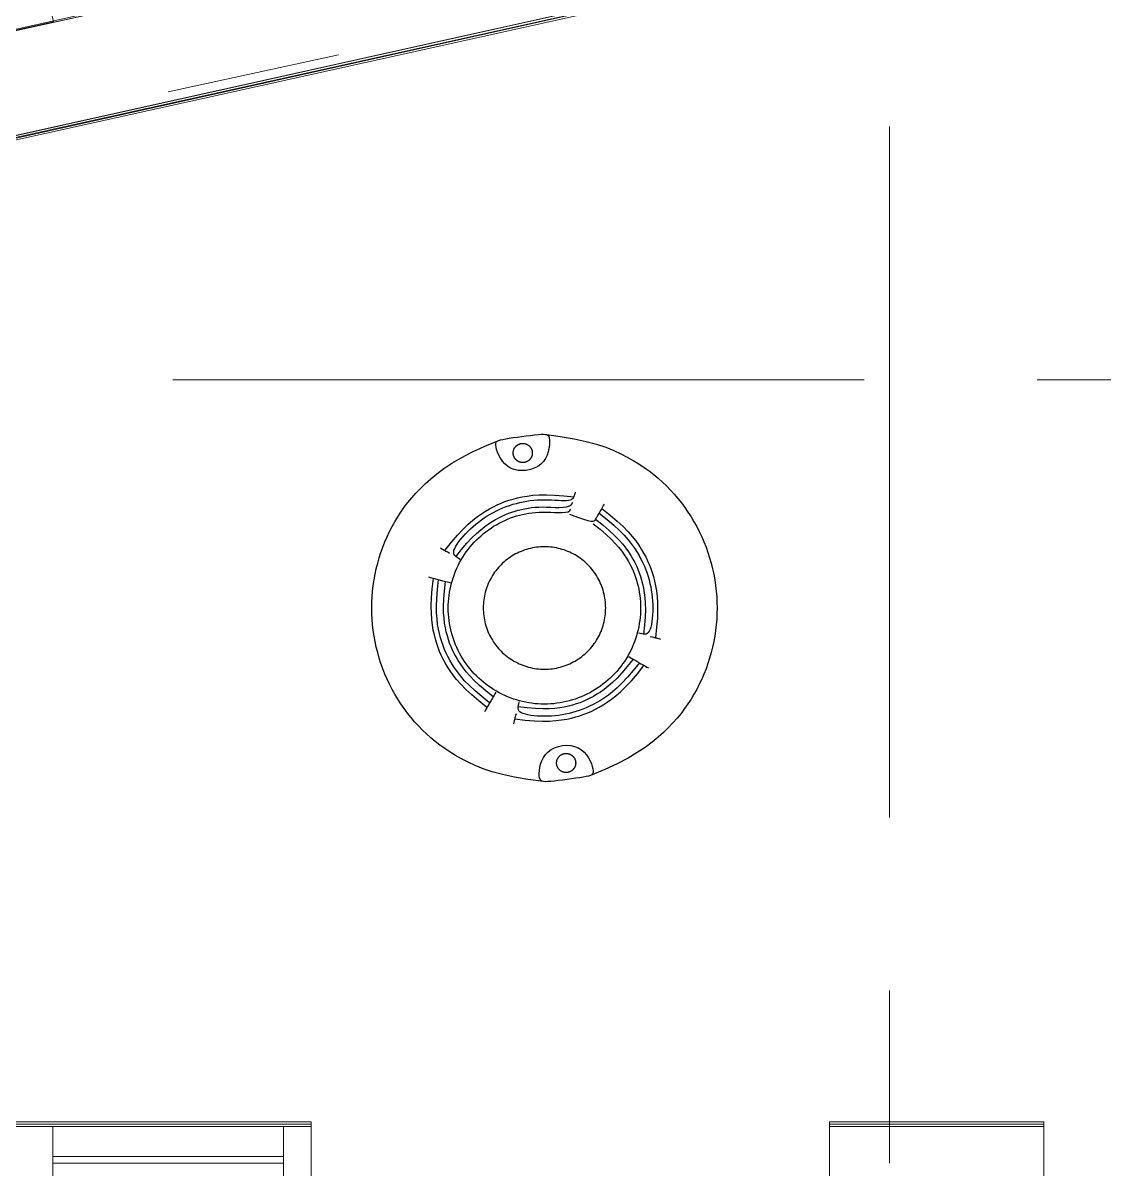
# Model space of a CAD drawing. Header units: inches. Extents: x 0.9 to 36.3, y 0.7 to 23.3.
# Drawn here: x 16.704 to 17.486, y 8.662 to 9.491 of the extents above; entities that cross this region are included whole.
import ezdxf

# ---------------------------------------------------------------- set-up
doc = ezdxf.new("R2010")
doc.units = ezdxf.units.IN
doc.layers.add('Blocks', color=7, linetype='Continuous', lineweight=5, true_color=0x9a9c7f)
doc.layers.add('PDF_Geometry', color=7, linetype='Continuous', lineweight=9, true_color=0x777777)
doc.layers.add('Smoke Detector', color=40, linetype='Continuous')

msp = doc.modelspace()

# ---------------------------------------------------------------- linework, layer by layer
at = {"layer": 'Blocks', "linetype": 'ByBlock'}
msp.add_lwpolyline([(16.67419, 9.72718), (16.22368, 9.62722), (16.27588, 9.39195), (16.72639, 9.49191)], close=True, dxfattribs=at)
at = {"layer": 'PDF_Geometry', "linetype": 'ByBlock'}
for p, q in [((15.82102, 9.29129), (17.43262, 9.64961)), ((17.43262, 9.64794), (15.82102, 9.29129))]:
    msp.add_line(p, q, dxfattribs=at)
for points in [[(17.43262, 9.64461), (17.44762, 9.57628), (16.05268, 9.26629), (15.83769, 9.21796), (15.86269, 9.10296), (15.83769, 9.0963), (15.77269, 9.08296), (15.13105, 11.96785), (15.22271, 11.98785), (15.74103, 12.10451), (15.76103, 12.01451), (15.24271, 11.89785), (15.82102, 9.29129), (17.43262, 9.64794)], [(17.44262, 8.69465), (17.44262, 8.69298), (17.28763, 8.69298), (17.28763, 8.69465), (17.28763, 8.69631), (17.44262, 8.69631)], [(16.89265, 8.69298), (16.91265, 8.69298), (16.91265, 8.64465), (16.89265, 8.64465)], [(16.89265, 8.67131), (16.89265, 8.66631), (16.72599, 8.66631), (16.72599, 8.67131)]]:
    msp.add_lwpolyline(points, close=True, dxfattribs=at)
for points in [[(15.83769, 9.21796), (17.44762, 9.57628), (17.44929, 9.57461), (15.83936, 9.21796), (15.95602, 8.69298)], [(15.91769, 8.85631), (15.83769, 9.21796), (15.83769, 9.21629), (17.44929, 9.57461), (17.44929, 9.57294), (15.84102, 9.21629), (15.95602, 8.69631), (16.91265, 8.69631), (16.91265, 8.69465), (16.91265, 8.69298), (15.95435, 8.69298), (15.95435, 8.69465), (16.91265, 8.69465), (15.95602, 8.69465), (15.83936, 9.21796)], [(16.80932, 9.44128), (16.93264, 9.46795)], [(17.33096, 8.9163), (17.33096, 9.41628)], [(16.81265, 9.23296), (17.31263, 9.23296)], [(17.43762, 9.23296), (17.56262, 9.23296)], [(16.24434, 8.02467), (16.10268, 8.02467), (15.96602, 8.64465), (16.72599, 8.64465), (16.72599, 8.69298), (15.95435, 8.69298), (15.91769, 8.85797), (15.83769, 8.84131), (15.82769, 8.83797), (15.83769, 8.79298), (16.02935, 7.93134), (16.08435, 7.68135), (16.17934, 7.70135), (16.12768, 7.93134), (16.27934, 7.93134)], [(17.33096, 8.66631), (17.33096, 8.79131)], [(16.72599, 8.69298), (16.72599, 8.67131), (16.89265, 8.67131), (16.89265, 8.69298)], [(16.85431, 8.02467), (17.3193, 8.02467), (17.3193, 8.64465), (17.28763, 8.64465), (17.28763, 8.69298), (17.44262, 8.69298), (17.44262, 8.64465), (17.41262, 8.64465), (17.41262, 8.02467), (17.41262, 7.68302), (17.3193, 7.68302), (17.3193, 7.93134), (16.84098, 7.93134), (16.84098, 8.02467)], [(17.28763, 8.69465), (17.44262, 8.69465), (17.28763, 8.69465)], [(16.89265, 8.64465), (16.89265, 8.66631), (16.72599, 8.66631), (16.72599, 8.64465)]]:
    msp.add_lwpolyline(points, dxfattribs=at)
at = {"layer": 'Smoke Detector', "linetype": 'ByBlock'}
for points in [[(17.07886, 9.17195), (17.07662, 9.1703), (17.07406, 9.169), (17.07126, 9.16805), (17.06833, 9.16747), (17.06535, 9.16728), (17.06241, 9.16747), (17.05959, 9.16806), (17.057, 9.16907), (17.0547, 9.17049), (17.0527, 9.17224), (17.05099, 9.17422), (17.04956, 9.17635), (17.0484, 9.17852), (17.04749, 9.18064), (17.04683, 9.18262), (17.04641, 9.18436), (17.04622, 9.18578), (17.04628, 9.18692), (17.04662, 9.18782), (17.04726, 9.18852), (17.04824, 9.18907), (17.04957, 9.18952), (17.05128, 9.18991), (17.05341, 9.19029), (17.05595, 9.1907), (17.05882, 9.19113), (17.0619, 9.19157), (17.0651, 9.192), (17.0683, 9.19241), (17.0714, 9.19278), (17.07428, 9.19311), (17.07684, 9.19337), (17.07899, 9.19356), (17.08075, 9.19362), (17.08215, 9.19353), (17.08324, 9.19325), (17.08404, 9.19274), (17.0846, 9.19197), (17.08495, 9.19088), (17.08514, 9.18946), (17.08518, 9.18767), (17.08505, 9.18559), (17.08473, 9.1833), (17.08416, 9.1809), (17.08333, 9.17848), (17.08219, 9.17612), (17.08071, 9.17391)], [(17.06921, 9.18604), (17.06941, 9.18592), (17.0696, 9.1858), (17.06978, 9.18567), (17.06997, 9.18554), (17.07014, 9.1854), (17.07032, 9.18525), (17.07048, 9.1851), (17.07065, 9.18494), (17.0708, 9.18478), (17.07096, 9.18461), (17.0711, 9.18444), (17.07124, 9.18426), (17.07138, 9.18408), (17.07151, 9.18389), (17.07163, 9.1837), (17.07175, 9.18351), (17.07186, 9.18331), (17.07196, 9.18311), (17.07206, 9.1829), (17.07215, 9.18269), (17.07223, 9.18248), (17.07231, 9.18227), (17.07238, 9.18206), (17.07244, 9.18184), (17.07249, 9.18162), (17.07254, 9.1814), (17.07258, 9.18117), (17.07261, 9.18095), (17.07264, 9.18072), (17.07266, 9.1805), (17.07267, 9.18027), (17.07267, 9.18005), (17.07267, 9.17982), (17.07266, 9.17959), (17.07264, 9.17937), (17.07261, 9.17914), (17.07258, 9.17892), (17.07254, 9.1787), (17.07249, 9.17848), (17.07244, 9.17826), (17.07238, 9.17804), (17.07231, 9.17782), (17.07223, 9.17761), (17.07215, 9.1774), (17.07206, 9.17719), (17.07196, 9.17699), (17.07186, 9.17678), (17.07175, 9.17659), (17.07163, 9.17639), (17.07151, 9.1762), (17.07138, 9.17602), (17.07124, 9.17583), (17.0711, 9.17566), (17.07096, 9.17548), (17.0708, 9.17532), (17.07065, 9.17515), (17.07048, 9.175), (17.07032, 9.17484), (17.07014, 9.1747), (17.06997, 9.17456), (17.06978, 9.17442), (17.0696, 9.17429), (17.06941, 9.17417), (17.06921, 9.17405), (17.06902, 9.17394), (17.06881, 9.17384), (17.06861, 9.17374), (17.0684, 9.17365), (17.06819, 9.17357), (17.06798, 9.17349), (17.06776, 9.17343), (17.06755, 9.17336), (17.06733, 9.17331), (17.0671, 9.17326), (17.06688, 9.17322), (17.06666, 9.17319), (17.06643, 9.17316), (17.06621, 9.17314), (17.06598, 9.17313), (17.06575, 9.17313), (17.06553, 9.17313), (17.0653, 9.17314), (17.06508, 9.17316), (17.06485, 9.17319), (17.06463, 9.17322), (17.0644, 9.17326), (17.06418, 9.17331), (17.06396, 9.17336), (17.06375, 9.17343), (17.06353, 9.17349), (17.06332, 9.17357), (17.06311, 9.17365), (17.0629, 9.17374), (17.06269, 9.17384), (17.06249, 9.17394), (17.06229, 9.17405), (17.0621, 9.17417), (17.06191, 9.17429), (17.06172, 9.17442), (17.06154, 9.17456), (17.06136, 9.1747), (17.06119, 9.17484), (17.06102, 9.175), (17.06086, 9.17515), (17.0607, 9.17532), (17.06055, 9.17548), (17.06041, 9.17566), (17.06026, 9.17583), (17.06013, 9.17602), (17.06, 9.1762), (17.05988, 9.17639), (17.05976, 9.17659), (17.05965, 9.17678), (17.05955, 9.17699), (17.05945, 9.17719), (17.05936, 9.1774), (17.05928, 9.17761), (17.0592, 9.17782), (17.05913, 9.17804), (17.05907, 9.17826), (17.05902, 9.17848), (17.05897, 9.1787), (17.05893, 9.17892), (17.05889, 9.17914), (17.05887, 9.17937), (17.05885, 9.17959), (17.05884, 9.17982), (17.05884, 9.18005), (17.05884, 9.18027), (17.05885, 9.1805), (17.05887, 9.18072), (17.05889, 9.18095), (17.05893, 9.18117), (17.05897, 9.1814), (17.05902, 9.18162), (17.05907, 9.18184), (17.05913, 9.18206), (17.0592, 9.18227), (17.05928, 9.18248), (17.05936, 9.18269), (17.05945, 9.1829), (17.05955, 9.18311), (17.05965, 9.18331), (17.05976, 9.18351), (17.05988, 9.1837), (17.06, 9.18389), (17.06013, 9.18408), (17.06026, 9.18426), (17.06041, 9.18444), (17.06055, 9.18461), (17.0607, 9.18478), (17.06086, 9.18494), (17.06102, 9.1851), (17.06119, 9.18525), (17.06136, 9.1854), (17.06154, 9.18554), (17.06172, 9.18567), (17.06191, 9.1858), (17.0621, 9.18592), (17.06229, 9.18604), (17.06249, 9.18615), (17.06269, 9.18625), (17.0629, 9.18635), (17.06311, 9.18644), (17.06332, 9.18652), (17.06353, 9.1866), (17.06375, 9.18667), (17.06396, 9.18673), (17.06418, 9.18679), (17.0644, 9.18683), (17.06463, 9.18687), (17.06485, 9.18691), (17.06508, 9.18693), (17.0653, 9.18695), (17.06553, 9.18696), (17.06575, 9.18697), (17.06598, 9.18696), (17.06621, 9.18695), (17.06643, 9.18693), (17.06666, 9.18691), (17.06688, 9.18687), (17.0671, 9.18683), (17.06733, 9.18679), (17.06755, 9.18673), (17.06776, 9.18667), (17.06798, 9.1866), (17.06819, 9.18652), (17.0684, 9.18644), (17.06861, 9.18635), (17.06881, 9.18625), (17.06902, 9.18615)], [(17.03866, 9.07941), (17.03831, 9.078), (17.038, 9.07658), (17.03774, 9.07516), (17.03753, 9.07373), (17.03736, 9.07229), (17.03725, 9.07084), (17.03717, 9.06939), (17.03715, 9.06795), (17.03717, 9.0665), (17.03725, 9.06505), (17.03736, 9.06361), (17.03753, 9.06217), (17.03774, 9.06073), (17.038, 9.05931), (17.03831, 9.05789), (17.03866, 9.05648), (17.03906, 9.05509), (17.0395, 9.05371), (17.03999, 9.05235), (17.04052, 9.051), (17.0411, 9.04967), (17.04172, 9.04836), (17.04238, 9.04707), (17.04308, 9.0458), (17.04383, 9.04456), (17.04461, 9.04334), (17.04544, 9.04215), (17.0463, 9.04099), (17.0472, 9.03985), (17.04814, 9.03875), (17.04911, 9.03767), (17.05012, 9.03663), (17.05116, 9.03562), (17.05224, 9.03465), (17.05334, 9.03371), (17.05448, 9.03281), (17.05564, 9.03195), (17.05683, 9.03113), (17.05805, 9.03034), (17.05929, 9.0296), (17.06056, 9.02889), (17.06185, 9.02823), (17.06316, 9.02761), (17.06449, 9.02703), (17.06584, 9.0265), (17.0672, 9.02601), (17.06858, 9.02557), (17.06997, 9.02517), (17.07138, 9.02482), (17.07279, 9.02451), (17.07422, 9.02425), (17.07565, 9.02404), (17.07709, 9.02388), (17.07854, 9.02376), (17.07999, 9.02369), (17.08143, 9.02366), (17.08288, 9.02369), (17.08433, 9.02376), (17.08577, 9.02388), (17.08721, 9.02404), (17.08865, 9.02425), (17.09007, 9.02451), (17.09149, 9.02482), (17.0929, 9.02517), (17.09429, 9.02557), (17.09567, 9.02601), (17.09703, 9.0265), (17.09838, 9.02703), (17.09971, 9.02761), (17.10102, 9.02823), (17.10231, 9.02889), (17.10358, 9.0296), (17.10482, 9.03034), (17.10604, 9.03113), (17.10723, 9.03195), (17.10839, 9.03281), (17.10953, 9.03371), (17.11063, 9.03465), (17.11171, 9.03562), (17.11275, 9.03663), (17.11375, 9.03767), (17.11473, 9.03875), (17.11567, 9.03985), (17.11657, 9.04099), (17.11743, 9.04215), (17.11825, 9.04334), (17.11904, 9.04456), (17.11978, 9.0458), (17.12049, 9.04707), (17.12115, 9.04836), (17.12177, 9.04967), (17.12235, 9.051), (17.12288, 9.05235), (17.12337, 9.05371), (17.12381, 9.05509), (17.12421, 9.05648), (17.12456, 9.05789), (17.12487, 9.05931), (17.12513, 9.06073), (17.12534, 9.06217), (17.1255, 9.06361), (17.12562, 9.06505), (17.12569, 9.0665), (17.12572, 9.06795), (17.12569, 9.06939), (17.12562, 9.07084), (17.1255, 9.07229), (17.12534, 9.07373), (17.12513, 9.07516), (17.12487, 9.07658), (17.12456, 9.078), (17.12421, 9.07941), (17.12381, 9.0808), (17.12337, 9.08218), (17.12288, 9.08354), (17.12235, 9.08489), (17.12177, 9.08622), (17.12115, 9.08753), (17.12049, 9.08882), (17.11978, 9.09009), (17.11904, 9.09133), (17.11825, 9.09255), (17.11743, 9.09374), (17.11657, 9.0949), (17.11567, 9.09604), (17.11473, 9.09714), (17.11375, 9.09822), (17.11275, 9.09926), (17.11171, 9.10027), (17.11063, 9.10124), (17.10953, 9.10218), (17.10839, 9.10308), (17.10723, 9.10394), (17.10604, 9.10477), (17.10482, 9.10555), (17.10358, 9.1063), (17.10231, 9.107), (17.10102, 9.10766), (17.09971, 9.10828), (17.09838, 9.10886), (17.09703, 9.10939), (17.09567, 9.10988), (17.09429, 9.11032), (17.0929, 9.11072), (17.09149, 9.11107), (17.09007, 9.11138), (17.08865, 9.11164), (17.08721, 9.11185), (17.08577, 9.11202), (17.08433, 9.11213), (17.08288, 9.11221), (17.08143, 9.11223), (17.07999, 9.11221), (17.07854, 9.11213), (17.07709, 9.11202), (17.07565, 9.11185), (17.07422, 9.11164), (17.07279, 9.11138), (17.07138, 9.11107), (17.06997, 9.11072), (17.06858, 9.11032), (17.0672, 9.10988), (17.06584, 9.10939), (17.06449, 9.10886), (17.06316, 9.10828), (17.06185, 9.10766), (17.06056, 9.107), (17.05929, 9.1063), (17.05805, 9.10555), (17.05683, 9.10477), (17.05564, 9.10394), (17.05448, 9.10308), (17.05334, 9.10218), (17.05224, 9.10124), (17.05116, 9.10027), (17.05012, 9.09926), (17.04911, 9.09822), (17.04814, 9.09714), (17.0472, 9.09604), (17.0463, 9.0949), (17.04544, 9.09374), (17.04461, 9.09255), (17.04383, 9.09133), (17.04308, 9.09009), (17.04238, 9.08882), (17.04172, 9.08753), (17.0411, 9.08622), (17.04052, 9.08489), (17.03999, 9.08354), (17.0395, 9.08218), (17.03906, 9.0808)], [(17.08401, 8.96394), (17.08625, 8.96559), (17.08881, 8.96689), (17.09161, 8.96784), (17.09454, 8.96842), (17.09752, 8.96862), (17.10046, 8.96842), (17.10327, 8.96783), (17.10587, 8.96682), (17.10816, 8.9654), (17.11016, 8.96366), (17.11187, 8.96167), (17.11331, 8.95954), (17.11447, 8.95737), (17.11538, 8.95525), (17.11604, 8.95327), (17.11646, 8.95153), (17.11665, 8.95011), (17.11659, 8.94897), (17.11625, 8.94807), (17.11561, 8.94737), (17.11463, 8.94682), (17.1133, 8.94637), (17.11158, 8.94598), (17.10946, 8.9456), (17.10692, 8.94519), (17.10405, 8.94476), (17.10096, 8.94433), (17.09777, 8.94389), (17.09456, 8.94348), (17.09147, 8.94311), (17.08859, 8.94278), (17.08603, 8.94252), (17.08388, 8.94234), (17.08212, 8.94227), (17.08072, 8.94236), (17.07963, 8.94264), (17.07883, 8.94315), (17.07827, 8.94392), (17.07792, 8.94501), (17.07773, 8.94644), (17.07769, 8.94822), (17.07782, 8.9503), (17.07814, 8.95259), (17.0787, 8.95499), (17.07954, 8.95741), (17.08068, 8.95977), (17.08215, 8.96198)], [(17.1038, 8.95405), (17.10374, 8.95384), (17.10367, 8.95362), (17.10359, 8.95341), (17.10351, 8.9532), (17.10342, 8.95299), (17.10332, 8.95278), (17.10322, 8.95258), (17.10311, 8.95238), (17.10299, 8.95219), (17.10287, 8.952), (17.10274, 8.95181), (17.1026, 8.95163), (17.10246, 8.95146), (17.10232, 8.95128), (17.10216, 8.95111), (17.10201, 8.95095), (17.10184, 8.95079), (17.10168, 8.95064), (17.1015, 8.9505), (17.10133, 8.95036), (17.10114, 8.95022), (17.10096, 8.95009), (17.10077, 8.94997), (17.10057, 8.94985), (17.10038, 8.94974), (17.10017, 8.94964), (17.09997, 8.94954), (17.09976, 8.94945), (17.09955, 8.94937), (17.09934, 8.94929), (17.09912, 8.94922), (17.0989, 8.94916), (17.09869, 8.94911), (17.09846, 8.94906), (17.09824, 8.94902), (17.09802, 8.94898), (17.09779, 8.94896), (17.09757, 8.94894), (17.09734, 8.94893), (17.09711, 8.94893), (17.09689, 8.94893), (17.09666, 8.94894), (17.09644, 8.94896), (17.09621, 8.94898), (17.09599, 8.94902), (17.09576, 8.94906), (17.09554, 8.94911), (17.09532, 8.94916), (17.09511, 8.94922), (17.09489, 8.94929), (17.09468, 8.94937), (17.09447, 8.94945), (17.09426, 8.94954), (17.09405, 8.94964), (17.09385, 8.94974), (17.09365, 8.94985), (17.09346, 8.94997), (17.09327, 8.95009), (17.09308, 8.95022), (17.0929, 8.95036), (17.09272, 8.9505), (17.09255, 8.95064), (17.09238, 8.95079), (17.09222, 8.95095), (17.09206, 8.95111), (17.09191, 8.95128), (17.09177, 8.95146), (17.09162, 8.95163), (17.09149, 8.95181), (17.09136, 8.952), (17.09124, 8.95219), (17.09112, 8.95238), (17.09101, 8.95258), (17.09091, 8.95278), (17.09081, 8.95299), (17.09072, 8.9532), (17.09064, 8.95341), (17.09056, 8.95362), (17.09049, 8.95384), (17.09043, 8.95405), (17.09038, 8.95427), (17.09033, 8.95449), (17.09029, 8.95472), (17.09025, 8.95494), (17.09023, 8.95517), (17.09021, 8.95539), (17.0902, 8.95562), (17.09019, 8.95584), (17.0902, 8.95607), (17.09021, 8.9563), (17.09023, 8.95652), (17.09025, 8.95675), (17.09029, 8.95697), (17.09033, 8.95719), (17.09038, 8.95742), (17.09043, 8.95764), (17.09049, 8.95785), (17.09056, 8.95807), (17.09064, 8.95828), (17.09072, 8.95849), (17.09081, 8.9587), (17.09091, 8.9589), (17.09101, 8.95911), (17.09112, 8.9593), (17.09124, 8.9595), (17.09136, 8.95969), (17.09149, 8.95987), (17.09162, 8.96006), (17.09177, 8.96023), (17.09191, 8.96041), (17.09206, 8.96057), (17.09222, 8.96074), (17.09238, 8.96089), (17.09255, 8.96105), (17.09272, 8.96119), (17.0929, 8.96133), (17.09308, 8.96147), (17.09327, 8.9616), (17.09346, 8.96172), (17.09365, 8.96184), (17.09385, 8.96195), (17.09405, 8.96205), (17.09426, 8.96215), (17.09447, 8.96224), (17.09468, 8.96232), (17.09489, 8.9624), (17.09511, 8.96247), (17.09532, 8.96253), (17.09554, 8.96258), (17.09576, 8.96263), (17.09599, 8.96267), (17.09621, 8.9627), (17.09644, 8.96273), (17.09666, 8.96275), (17.09689, 8.96276), (17.09711, 8.96276), (17.09734, 8.96276), (17.09757, 8.96275), (17.09779, 8.96273), (17.09802, 8.9627), (17.09824, 8.96267), (17.09846, 8.96263), (17.09869, 8.96258), (17.0989, 8.96253), (17.09912, 8.96247), (17.09934, 8.9624), (17.09955, 8.96232), (17.09976, 8.96224), (17.09997, 8.96215), (17.10017, 8.96205), (17.10038, 8.96195), (17.10057, 8.96184), (17.10077, 8.96172), (17.10096, 8.9616), (17.10114, 8.96147), (17.10133, 8.96133), (17.1015, 8.96119), (17.10168, 8.96105), (17.10184, 8.96089), (17.10201, 8.96074), (17.10216, 8.96057), (17.10232, 8.96041), (17.10246, 8.96023), (17.1026, 8.96006), (17.10274, 8.95987), (17.10287, 8.95969), (17.10299, 8.9595), (17.10311, 8.9593), (17.10322, 8.95911), (17.10332, 8.9589), (17.10342, 8.9587), (17.10351, 8.95849), (17.10359, 8.95828), (17.10367, 8.95807), (17.10374, 8.95785), (17.1038, 8.95764), (17.10385, 8.95742), (17.1039, 8.95719), (17.10394, 8.95697), (17.10397, 8.95675), (17.104, 8.95652), (17.10402, 8.9563), (17.10403, 8.95607), (17.10403, 8.95584), (17.10403, 8.95562), (17.10402, 8.95539), (17.104, 8.95517), (17.10397, 8.95494), (17.10394, 8.95472), (17.1039, 8.95449), (17.10385, 8.95427)]]:
    msp.add_lwpolyline(points, close=True, dxfattribs=at)
for points in [[(17.08145, 9.19358), (17.09291, 9.19208), (17.1029, 9.19036), (17.11159, 9.18846), (17.11914, 9.18639), (17.12572, 9.1842), (17.1315, 9.1819), (17.13664, 9.17952), (17.14131, 9.1771), (17.14565, 9.17465), (17.14971, 9.17218), (17.15352, 9.16966), (17.1571, 9.1671), (17.16049, 9.16449), (17.1637, 9.16181), (17.16676, 9.15905), (17.1697, 9.15621), (17.17254, 9.15327), (17.17528, 9.15025), (17.17792, 9.14713), (17.18046, 9.14393), (17.1829, 9.14065), (17.18522, 9.13729), (17.18743, 9.13386), (17.18953, 9.13036), (17.19152, 9.12679), (17.19338, 9.12315), (17.19513, 9.11946), (17.19675, 9.11571), (17.19826, 9.11191), (17.19963, 9.10807), (17.20088, 9.10418), (17.202, 9.10025), (17.203, 9.09629), (17.20386, 9.0923), (17.20459, 9.08828), (17.20519, 9.08424), (17.20565, 9.08018), (17.20599, 9.07611), (17.20619, 9.07203), (17.20626, 9.06795), (17.20619, 9.06386), (17.20599, 9.05978), (17.20565, 9.05571), (17.20519, 9.05165), (17.20459, 9.04761), (17.20386, 9.04359), (17.203, 9.0396), (17.202, 9.03564), (17.20088, 9.03171), (17.19963, 9.02782), (17.19826, 9.02398), (17.19675, 9.02018), (17.19513, 9.01643), (17.19338, 9.01274), (17.19152, 9.0091), (17.18953, 9.00553), (17.18743, 9.00203), (17.18519, 8.99857), (17.18278, 8.99515), (17.18019, 8.99175), (17.17739, 8.98835), (17.17436, 8.98494), (17.17108, 8.9815), (17.16752, 8.97801), (17.16364, 8.97446), (17.1593, 8.97084), (17.15433, 8.96713), (17.14859, 8.96332), (17.14191, 8.9594), (17.13413, 8.95535), (17.12509, 8.95116), (17.11463, 8.94682)], [(17.08072, 8.94236), (17.06949, 8.94384), (17.05967, 8.94554), (17.05111, 8.94744), (17.04364, 8.9495), (17.03711, 8.9517), (17.03136, 8.954), (17.02623, 8.95637), (17.02156, 8.95879), (17.01722, 8.96124), (17.01316, 8.96372), (17.00935, 8.96623), (17.00576, 8.96879), (17.00238, 8.9714), (16.99917, 8.97408), (16.99611, 8.97684), (16.99317, 8.97968), (16.99033, 8.98262), (16.98759, 8.98564), (16.98495, 8.98876), (16.98241, 8.99196), (16.97997, 8.99524), (16.97765, 8.9986), (16.97543, 9.00203), (16.97333, 9.00553), (16.97135, 9.0091), (16.96948, 9.01274), (16.96774, 9.01643), (16.96611, 9.02018), (16.96461, 9.02398), (16.96324, 9.02782), (16.96199, 9.03171), (16.96086, 9.03564), (16.95987, 9.0396), (16.95901, 9.04359), (16.95828, 9.04761), (16.95768, 9.05165), (16.95721, 9.05571), (16.95688, 9.05978), (16.95668, 9.06386), (16.95661, 9.06795), (16.95668, 9.07203), (16.95688, 9.07611), (16.95721, 9.08018), (16.95768, 9.08424), (16.95828, 9.08828), (16.95901, 9.0923), (16.95987, 9.09629), (16.96086, 9.10025), (16.96199, 9.10418), (16.96324, 9.10807), (16.96461, 9.11191), (16.96611, 9.11571), (16.96774, 9.11946), (16.96948, 9.12315), (16.97135, 9.12679), (16.97333, 9.13036), (16.97544, 9.13386), (16.97768, 9.13732), (16.98009, 9.14074), (16.98268, 9.14414), (16.98548, 9.14754), (16.98851, 9.15095), (16.99179, 9.15439), (16.99535, 9.15788), (16.99923, 9.16143), (17.00358, 9.16506), (17.00857, 9.16877), (17.01436, 9.1726), (17.02112, 9.17655), (17.02902, 9.18064), (17.03822, 9.18488), (17.0489, 9.18929)], [(17.02052, 9.10311), (17.01936, 9.10379), (17.01832, 9.10445), (17.01742, 9.10511), (17.01669, 9.10582), (17.01617, 9.10659), (17.01586, 9.10747), (17.01581, 9.10848), (17.01603, 9.10965), (17.01654, 9.11101), (17.01733, 9.11254), (17.01835, 9.11419), (17.01959, 9.11595), (17.02101, 9.11778), (17.02258, 9.11964), (17.02426, 9.1215), (17.02604, 9.12334), (17.02788, 9.12512), (17.02978, 9.12684), (17.03174, 9.1285), (17.03375, 9.13009), (17.03581, 9.13162), (17.03791, 9.13308), (17.04007, 9.13447), (17.04227, 9.13579), (17.04451, 9.13703), (17.04679, 9.1382), (17.0491, 9.1393), (17.05146, 9.14032), (17.05384, 9.14126), (17.05625, 9.14212), (17.05869, 9.14291), (17.06116, 9.14361), (17.06365, 9.14424), (17.06615, 9.14478), (17.06867, 9.14523), (17.07121, 9.14561), (17.07376, 9.1459), (17.07631, 9.14611), (17.07887, 9.14624), (17.08143, 9.14628), (17.08399, 9.14624), (17.08651, 9.14615), (17.08896, 9.14602), (17.09129, 9.14589), (17.09348, 9.14579), (17.09548, 9.14573), (17.09726, 9.14575), (17.09877, 9.14587), (17.10001, 9.14612), (17.10099, 9.1465), (17.10176, 9.14702), (17.10236, 9.14767), (17.10283, 9.14848), (17.10321, 9.14943), (17.10356, 9.15054), (17.1039, 9.1518)], [(17.00946, 9.1095), (17.0142, 9.11548), (17.01856, 9.12056), (17.02257, 9.12485), (17.02627, 9.12845), (17.02972, 9.13146), (17.03295, 9.13399), (17.036, 9.13614), (17.03892, 9.138), (17.04174, 9.13967), (17.04452, 9.14118), (17.04727, 9.14253), (17.05004, 9.14375), (17.05285, 9.14484), (17.05576, 9.14583), (17.05878, 9.14673), (17.06196, 9.14755), (17.06534, 9.14829), (17.06902, 9.14893), (17.07309, 9.14943), (17.07766, 9.14973), (17.08282, 9.14981), (17.08869, 9.14961), (17.09537, 9.14909), (17.10294, 9.14822)], [(17.01729, 9.10498), (17.02151, 9.11031), (17.0254, 9.11484), (17.02897, 9.11866), (17.03227, 9.12187), (17.03534, 9.12456), (17.03822, 9.12681), (17.04094, 9.12872), (17.04354, 9.13038), (17.04606, 9.13187), (17.04851, 9.13321), (17.0509, 9.13441), (17.05325, 9.13548), (17.05557, 9.13643), (17.05787, 9.13727), (17.06017, 9.13802), (17.06248, 9.13868), (17.06481, 9.13926), (17.06717, 9.13977), (17.06959, 9.14019), (17.07208, 9.14052), (17.07465, 9.14077), (17.07732, 9.14093), (17.08011, 9.141), (17.08303, 9.14097), (17.08608, 9.14085), (17.08917, 9.14073), (17.09217, 9.14067), (17.09498, 9.14077), (17.09748, 9.14112), (17.09955, 9.1418), (17.10107, 9.14289), (17.10194, 9.14448)], [(17.09964, 9.13589), (17.10528, 9.13364), (17.10961, 9.1321), (17.1128, 9.13117), (17.11506, 9.13074), (17.11657, 9.13071), (17.1175, 9.13099), (17.11806, 9.13146), (17.11843, 9.13203), (17.11877, 9.13261), (17.1191, 9.13319), (17.11943, 9.13376), (17.11976, 9.13433), (17.1201, 9.13491), (17.12043, 9.13549), (17.12077, 9.13607), (17.12111, 9.13666), (17.12145, 9.13726), (17.12182, 9.13789), (17.1222, 9.13856), (17.12262, 9.13929), (17.12309, 9.14009), (17.1236, 9.14099), (17.12419, 9.14199), (17.12484, 9.14313)], [(17.1166, 9.12886), (17.12166, 9.12484), (17.12596, 9.12116), (17.12959, 9.11776), (17.13264, 9.11463), (17.13519, 9.11171), (17.13733, 9.10898), (17.13915, 9.1064), (17.14072, 9.10393), (17.14214, 9.10154), (17.14341, 9.09921), (17.14455, 9.09694), (17.14556, 9.09471), (17.14647, 9.0925), (17.14727, 9.09032), (17.14798, 9.08813), (17.1486, 9.08594), (17.14916, 9.08374), (17.14964, 9.08151), (17.15004, 9.07927), (17.15038, 9.07702), (17.15064, 9.07476), (17.15082, 9.07249), (17.15093, 9.07022), (17.15097, 9.06795), (17.15093, 9.06567), (17.15082, 9.0634), (17.15064, 9.06113), (17.15038, 9.05887), (17.15004, 9.05662), (17.14964, 9.05438), (17.14916, 9.05216), (17.1486, 9.04995), (17.14798, 9.04776), (17.14728, 9.04559), (17.14651, 9.04345), (17.14568, 9.04133), (17.14477, 9.03925), (17.1438, 9.03719), (17.14276, 9.03517), (17.14166, 9.03318), (17.14049, 9.03123), (17.13925, 9.02931), (17.13796, 9.02744), (17.1366, 9.02561), (17.13519, 9.02383), (17.13371, 9.0221), (17.13219, 9.02041), (17.1306, 9.01877), (17.12897, 9.01719), (17.12728, 9.01566), (17.12555, 9.01419), (17.12377, 9.01278), (17.12194, 9.01142), (17.12007, 9.01013), (17.11815, 9.00889), (17.1162, 9.00772), (17.11421, 9.00662), (17.11219, 9.00558), (17.11013, 9.00461), (17.10804, 9.0037), (17.10593, 9.00287), (17.10379, 9.0021), (17.10162, 9.0014), (17.09943, 9.00078), (17.09722, 9.00022), (17.095, 8.99974), (17.09276, 8.99934), (17.09051, 8.999), (17.08825, 8.99874), (17.08598, 8.99856), (17.08371, 8.99845), (17.08143, 8.99841), (17.07916, 8.99845), (17.07689, 8.99856), (17.07462, 8.99874), (17.07236, 8.999), (17.07011, 8.99934), (17.06787, 8.99974), (17.06564, 9.00022), (17.06344, 9.00078), (17.06125, 9.0014), (17.05908, 9.0021), (17.05694, 9.00287), (17.05482, 9.0037), (17.05274, 9.00461), (17.05068, 9.00558), (17.04865, 9.00662), (17.04667, 9.00772), (17.04471, 9.00889), (17.0428, 9.01013), (17.04093, 9.01142), (17.0391, 9.01278), (17.03732, 9.01419), (17.03558, 9.01566), (17.0339, 9.01719), (17.03226, 9.01877), (17.03068, 9.02041), (17.02915, 9.0221), (17.02768, 9.02383), (17.02627, 9.02561), (17.02491, 9.02744), (17.02362, 9.02931), (17.02238, 9.03123), (17.02121, 9.03318), (17.02011, 9.03517), (17.01907, 9.03719), (17.0181, 9.03925), (17.01719, 9.04133), (17.01635, 9.04345), (17.01559, 9.04559), (17.01489, 9.04776), (17.01427, 9.04995), (17.01371, 9.05216), (17.01323, 9.05438), (17.01283, 9.05662), (17.01249, 9.05887), (17.01223, 9.06113), (17.01205, 9.0634), (17.01193, 9.06567), (17.0119, 9.06795), (17.01193, 9.07022), (17.01205, 9.07249), (17.01223, 9.07476), (17.01249, 9.07702), (17.01283, 9.07927), (17.01323, 9.08151), (17.01371, 9.08374), (17.01427, 9.08594), (17.01489, 9.08813), (17.01559, 9.0903), (17.01635, 9.09244), (17.01719, 9.09456), (17.0181, 9.09664), (17.01907, 9.0987), (17.02011, 9.10073), (17.02121, 9.10271), (17.02238, 9.10467), (17.02362, 9.10658), (17.02491, 9.10845), (17.02627, 9.11028), (17.02768, 9.11206), (17.02915, 9.11379), (17.03068, 9.11548), (17.03226, 9.11712), (17.0339, 9.1187), (17.03558, 9.12023), (17.03732, 9.1217), (17.0391, 9.12311), (17.04093, 9.12447), (17.0428, 9.12576), (17.04471, 9.127), (17.04667, 9.12817), (17.04865, 9.12927), (17.05068, 9.13031), (17.05274, 9.13128), (17.05482, 9.13219), (17.05694, 9.13303), (17.05908, 9.13379), (17.06125, 9.13449), (17.06344, 9.13511), (17.06565, 9.13567), (17.06789, 9.13614), (17.07019, 9.13654), (17.07255, 9.13686), (17.07499, 9.1371), (17.07753, 9.13725), (17.08018, 9.13731), (17.08295, 9.13728), (17.08585, 9.13717), (17.08877, 9.13704), (17.09162, 9.13694), (17.09426, 9.13696), (17.09659, 9.13716), (17.09851, 9.1376), (17.09988, 9.13835), (17.10061, 9.13949)], [(17.12105, 9.13657), (17.12675, 9.13204), (17.13159, 9.12789), (17.13568, 9.12407), (17.13912, 9.12053), (17.14199, 9.11725), (17.1444, 9.11417), (17.14645, 9.11126), (17.14823, 9.10848), (17.14982, 9.10579), (17.15125, 9.10317), (17.15253, 9.10061), (17.15368, 9.09809), (17.15469, 9.09561), (17.1556, 9.09315), (17.1564, 9.09069), (17.1571, 9.08822), (17.15772, 9.08573), (17.15826, 9.08323), (17.15872, 9.08071), (17.1591, 9.07817), (17.15939, 9.07562), (17.1596, 9.07307), (17.15973, 9.07051), (17.15977, 9.06795), (17.15973, 9.06539), (17.1596, 9.06288), (17.1594, 9.06045), (17.15911, 9.05816), (17.15874, 9.05604), (17.1583, 9.05415), (17.15777, 9.05251), (17.15717, 9.05119), (17.1565, 9.0502), (17.15575, 9.04953), (17.15491, 9.04912), (17.15399, 9.04895), (17.15298, 9.04896), (17.15188, 9.04913), (17.15068, 9.0494), (17.14937, 9.04974)], [(17.12299, 9.13992), (17.12896, 9.13518), (17.13405, 9.13082), (17.13834, 9.12681), (17.14194, 9.12311), (17.14495, 9.11966), (17.14748, 9.11643), (17.14963, 9.11338), (17.15149, 9.11046), (17.15316, 9.10764), (17.15467, 9.10486), (17.15602, 9.10211), (17.15724, 9.09934), (17.15833, 9.09653), (17.15932, 9.09362), (17.16022, 9.0906), (17.16104, 9.08742), (17.16178, 9.08404), (17.16242, 9.08036), (17.16292, 9.07629), (17.16322, 9.07172), (17.16329, 9.06656), (17.1631, 9.06069), (17.16258, 9.05401), (17.16171, 9.04644)], [(17.11847, 9.13209), (17.1238, 9.12787), (17.12832, 9.12398), (17.13215, 9.12041), (17.13536, 9.11711), (17.13805, 9.11404), (17.1403, 9.11116), (17.14221, 9.10844), (17.14387, 9.10584), (17.14536, 9.10332), (17.1467, 9.10085), (17.14791, 9.0984), (17.14899, 9.09593), (17.14997, 9.09342), (17.15085, 9.09083), (17.15165, 9.08814), (17.15238, 9.0853), (17.15304, 9.08229), (17.15362, 9.07901), (17.15406, 9.07538), (17.15433, 9.07131), (17.15439, 9.06671), (17.15422, 9.06148), (17.15376, 9.05553), (17.15298, 9.04877)], [(17.00625, 9.11135), (17.00732, 9.11074), (17.00816, 9.11025), (17.00885, 9.10985), (17.00948, 9.10949), (17.01011, 9.10913), (17.01082, 9.10871), (17.0117, 9.10821), (17.01281, 9.10756)], [(16.99758, 9.09041), (16.99885, 9.09008), (16.99997, 9.08977), (17.00099, 9.0895), (17.00192, 9.08925), (17.00278, 9.08902), (17.0036, 9.0888), (17.0044, 9.08859), (17.00521, 9.08837), (17.00604, 9.08815), (17.00692, 9.08791), (17.00784, 9.08767), (17.00882, 9.0874), (17.00986, 9.08712), (17.01098, 9.08682), (17.01219, 9.0865), (17.01349, 9.08615)], [(17.03988, 8.99597), (17.0339, 9.00071), (17.02882, 9.00507), (17.02453, 9.00908), (17.02093, 9.01279), (17.01792, 9.01623), (17.01539, 9.01946), (17.01324, 9.02251), (17.01138, 9.02543), (17.00971, 9.02826), (17.0082, 9.03103), (17.00685, 9.03378), (17.00563, 9.03655), (17.00454, 9.03936), (17.00355, 9.04227), (17.00265, 9.04529), (17.00183, 9.04847), (17.00109, 9.05185), (17.00045, 9.05553), (16.99995, 9.0596), (16.99965, 9.06417), (16.99957, 9.06933), (16.99977, 9.0752), (17.00029, 9.08188), (17.00116, 9.08946)], [(17.04182, 8.99932), (17.03612, 9.00385), (17.03128, 9.008), (17.02718, 9.01182), (17.02375, 9.01536), (17.02088, 9.01864), (17.01846, 9.02172), (17.01642, 9.02463), (17.01464, 9.02741), (17.01305, 9.03011), (17.01162, 9.03275), (17.01033, 9.03537), (17.00916, 9.03801), (17.00812, 9.0407), (17.00718, 9.04347), (17.00632, 9.04635), (17.00554, 9.04938), (17.00483, 9.0526), (17.00422, 9.05611), (17.00375, 9.05999), (17.00346, 9.06434), (17.00339, 9.06927), (17.00358, 9.07487), (17.00407, 9.08123), (17.0049, 9.08845)], [(17.0444, 9.0038), (17.03907, 9.00803), (17.03454, 9.01191), (17.03072, 9.01548), (17.02751, 9.01878), (17.02482, 9.02185), (17.02257, 9.02473), (17.02066, 9.02745), (17.01899, 9.03005), (17.01751, 9.03257), (17.01617, 9.03504), (17.01496, 9.0375), (17.01387, 9.03996), (17.0129, 9.04247), (17.01202, 9.04506), (17.01122, 9.04776), (17.01049, 9.05059), (17.00982, 9.0536), (17.00925, 9.05688), (17.00881, 9.06051), (17.00854, 9.06458), (17.00848, 9.06918), (17.00865, 9.07441), (17.00911, 9.08036), (17.00989, 9.08712)], [(17.15797, 9.04744), (17.15921, 9.0471), (17.16019, 9.04684), (17.16099, 9.04663), (17.16169, 9.04644), (17.16239, 9.04625), (17.16316, 9.04605), (17.1641, 9.0458), (17.16529, 9.04548)], [(17.14558, 9.03091), (17.14135, 9.02558), (17.13747, 9.02106), (17.1339, 9.01723), (17.1306, 9.01402), (17.12753, 9.01133), (17.12465, 9.00908), (17.12193, 9.00717), (17.11933, 9.00551), (17.11681, 9.00402), (17.11434, 9.00268), (17.11188, 9.00147), (17.10942, 9.00039), (17.10691, 8.99941), (17.10432, 8.99853), (17.10162, 8.99773), (17.09879, 8.997), (17.09578, 8.99633), (17.0925, 8.99576), (17.08887, 8.99532), (17.0848, 8.99505), (17.0802, 8.99499), (17.07497, 8.99516), (17.06902, 8.99562), (17.06226, 8.9964)], [(17.15005, 9.02833), (17.14553, 9.02263), (17.14138, 9.01779), (17.13756, 9.0137), (17.13402, 9.01026), (17.13074, 9.00739), (17.12766, 9.00498), (17.12475, 9.00293), (17.12197, 9.00115), (17.11928, 8.99956), (17.11666, 8.99813), (17.1141, 8.99685), (17.11158, 8.9957), (17.1091, 8.99469), (17.10664, 8.99378), (17.10418, 8.99298), (17.10171, 8.99228), (17.09922, 8.99166), (17.09672, 8.99111), (17.09419, 8.99066), (17.09166, 8.99028), (17.08911, 8.98999), (17.08656, 8.98978), (17.084, 8.98965), (17.08143, 8.98961), (17.07888, 8.98965), (17.07637, 8.98978), (17.07394, 8.98998), (17.07165, 8.99027), (17.06953, 8.99064), (17.06764, 8.99108), (17.066, 8.99161), (17.06468, 8.99221), (17.06369, 8.99288), (17.06301, 8.99363), (17.06261, 8.99447), (17.06243, 8.99539), (17.06245, 8.9964), (17.06261, 8.9975), (17.06289, 8.9987), (17.06323, 9.00001)], [(17.14235, 9.03278), (17.14352, 9.0321), (17.1446, 9.03148), (17.1456, 9.0309), (17.14654, 9.03036), (17.14742, 9.02985), (17.14824, 9.02937), (17.14903, 9.02892), (17.14978, 9.02849), (17.1505, 9.02807), (17.15122, 9.02766), (17.15195, 9.02723), (17.15273, 9.02678), (17.15356, 9.0263), (17.15447, 9.02578), (17.15548, 9.02519), (17.15661, 9.02454)], [(17.05992, 8.98767), (17.0675, 8.9868), (17.07418, 8.98628), (17.08005, 8.98608), (17.08521, 8.98616), (17.08978, 8.98646), (17.09385, 8.98696), (17.09753, 8.9876), (17.10091, 8.98834), (17.10409, 8.98916), (17.10711, 8.99006), (17.11001, 8.99105), (17.11283, 8.99214), (17.1156, 8.99336), (17.11835, 8.99471), (17.12112, 8.99622), (17.12395, 8.99789), (17.12687, 8.99975), (17.12992, 9.0019), (17.13315, 9.00443), (17.13659, 9.00744), (17.1403, 9.01104), (17.14431, 9.01533), (17.14867, 9.02042), (17.15341, 9.02639)], [(17.04627, 9.00703), (17.04559, 9.00586), (17.04497, 9.00478), (17.04439, 9.00378), (17.04384, 9.00284), (17.04334, 9.00196), (17.04286, 9.00114), (17.04241, 9.00035), (17.04198, 8.9996), (17.04156, 8.99888), (17.04114, 8.99816), (17.04072, 8.99743), (17.04027, 8.99665), (17.03979, 8.99582), (17.03927, 8.99491), (17.03868, 8.9939), (17.03803, 8.99277)], [(17.06093, 8.99141), (17.06059, 8.99017), (17.06033, 8.98919), (17.06012, 8.98839), (17.05993, 8.98769), (17.05974, 8.98699), (17.05954, 8.98622), (17.05928, 8.98528), (17.05897, 8.98409)]]:
    msp.add_lwpolyline(points, dxfattribs=at)

doc.saveas('drawing.dxf')
